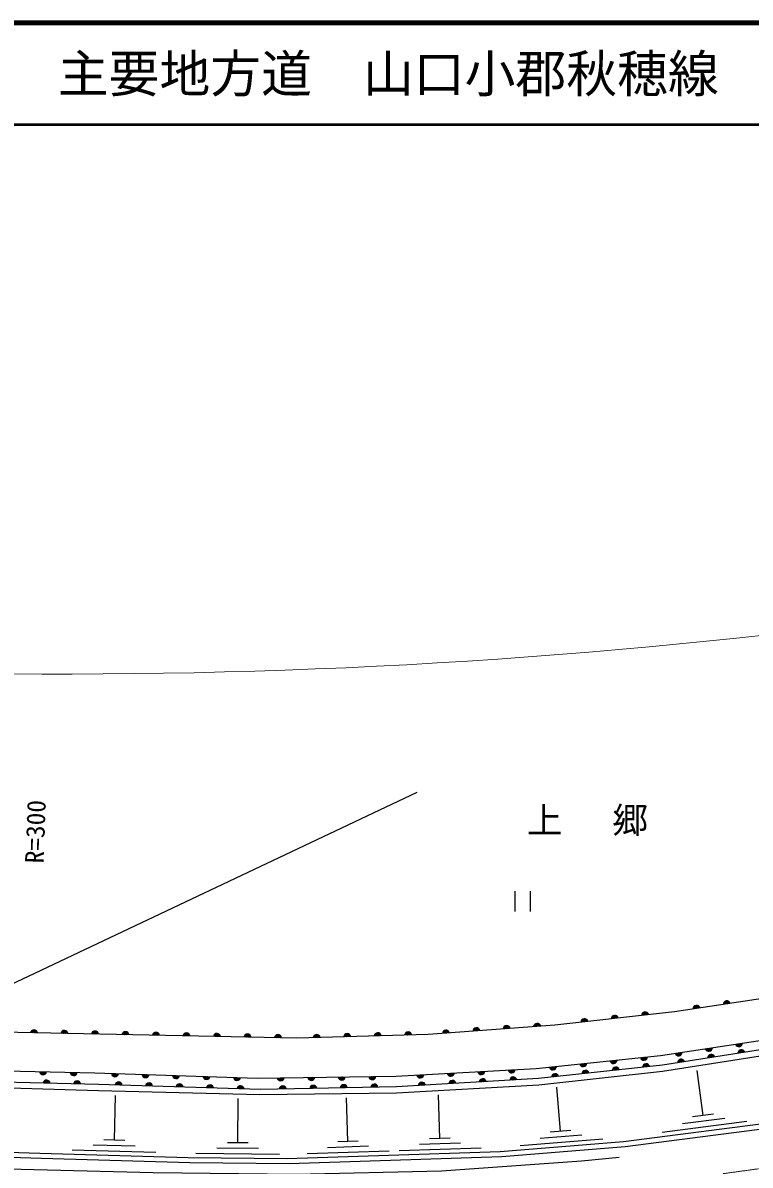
# Model space of a CAD drawing. Units: millimetres, scale not verified. Extents: x 40000 to 680000, y 20000 to 380000.
# Drawn here: x 213304 to 284821, y 267630 to 380000 of the extents above; entities that cross this region are included whole.
import ezdxf
from ezdxf.enums import TextEntityAlignment as Align

# ---------------------------------------------------------------- set-up
doc = ezdxf.new("R2010")
doc.units = ezdxf.units.MM
doc.header["$LTSCALE"] = 1000
doc.linetypes.add('CHAIN', pattern=[18.5, 12, -1.5, 3.5, -1.5])
for name, color, linetype, lineweight in [('M-BGD', 7, 'Continuous', 25), ('M-BMK', 2, 'CHAIN', 13), ('M-BMK-OTRS', 5, 'Continuous', 25), ('M-BMK-SRVR', 3, 'Continuous', 25), ('M-STR-HTXT', 7, 'Continuous', 13), ('M-TTL', 2, 'Continuous', 140), ('M-TTL-LINE', 7, 'Continuous', 50)]:
    doc.layers.add(name, color=color, linetype=linetype, lineweight=lineweight)
doc.layers.add('M-BMK-HTXT', color=7, linetype='Continuous')
doc.layers.add('M-TTL-TXT', color=7, linetype='Continuous')
doc.styles.add('ＭＳ ゴシック', font='')
doc.styles.get('ＭＳ ゴシック').set_extended_font_data('MS Gothic')

msp = doc.modelspace()

# ---------------------------------------------------------------- linework, layer by layer
at = {"layer": 'M-BGD'}
for p, q in [((203760, 281435), (252077, 304335)), ((261679, 294572), (261679, 292572)), ((263179, 294572), (263179, 292572)), ((280186, 272506), (279613, 276958)), ((222301, 270098), (222429, 274493)), ((234445, 269827), (234492, 274202)), ((245268, 269952), (245126, 274248)), ((254309, 270250), (254167, 274538)), ((266178, 270953), (265823, 275296)), ((282344, 272218), (278171, 271681)), ((281229, 272640), (279142, 272372)), ((267196, 271037), (265160, 270870)), ((284503, 271930), (276155, 270856)), ((223331, 270068), (221270, 270128)), ((235470, 269815), (233419, 269838)), ((246275, 269985), (244261, 269919)), ((256337, 269780), (252316, 269647)), ((255314, 270283), (253304, 270216)), ((270338, 270201), (262196, 269534)), ((268258, 270577), (264187, 270244)), ((226389, 268878), (218148, 269119)), ((224345, 269488), (220224, 269609)), ((238535, 268688), (230330, 268777)), ((236490, 269257), (232388, 269302)), ((249331, 269011), (241276, 268745)), ((247300, 269482), (243272, 269348)), ((258365, 269311), (250324, 269044))]:
    msp.add_line(p, q, dxfattribs=at)
for points in [[(445108, 342309), (437065, 335982), (431605, 332120), (421911, 325870), (410938, 319531), (393430, 311168), (379830, 305877), (363672, 300550), (344851, 296254), (308168, 288725), (304936, 287447), (290625, 284712), (277379, 282724), (265625, 281410), (253161, 280487), (240234, 280131), (209553, 280735)], [(201491, 269238), (214968, 268812), (229545, 268386), (239311, 268279), (260227, 268972), (272372, 269966), (288388, 272026), (301332, 274361), (314897, 277353), (354173, 285751), (368217, 289498), (381481, 293590), (392720, 297594), (402699, 301935), (411665, 306348), (421040, 311417), (433256, 318883), (444309, 326598), (452236, 332863)], [(201659, 268739), (215135, 268312), (229713, 267886), (239478, 267780), (260395, 268472), (272539, 269467), (288555, 271526), (301499, 273861), (315064, 276853), (354275, 285345), (368373, 289114), (381650, 293184), (392867, 297166), (402890, 301556), (411821, 305959), (421196, 311024), (433424, 318383), (444477, 326098), (452562, 332432)], [(199324, 277267), (204199, 277086), (220392, 276696), (236337, 276199), (249991, 276376), (263787, 277140), (276021, 278418), (291433, 280744), (304661, 283203), (317587, 285858), (357946, 294611), (368404, 297665), (384118, 302823), (392924, 306294), (404998, 311737), (408397, 313555)], [(408961, 312551), (405346, 310617), (393272, 305175), (384465, 301704), (368751, 296546), (358293, 293492), (317951, 284925), (304980, 282253), (291699, 279901), (276207, 277472), (264018, 276145), (250044, 275346), (236685, 275079), (220740, 275576), (204547, 275967), (199275, 276162)], [(409199, 312108), (405353, 310087), (393281, 304532), (384513, 301199), (368710, 296058), (358243, 293075), (317960, 284283), (304980, 281543), (291708, 279258), (276217, 276830), (264027, 275503), (250054, 274704), (236594, 274552), (220749, 274934), (201049, 275548), (199244, 275663)]]:
    msp.add_lwpolyline(points, dxfattribs=at)
for centre, radius, start, end in [((279560, 282996), 354, 17.33569, 179.74087), ((279560, 282996), 283, 19.55973, 177.51683), ((279560, 282996), 212, 23.30605, 173.7705), ((282527, 283442), 354, 17.33569, 179.74087), ((282527, 283442), 283, 19.55973, 177.51683), ((282527, 283442), 212, 23.30605, 173.7705), ((282527, 283442), 142, 31.01778, 166.05877), ((282527, 283442), 100, 41.33545, 155.74111), ((271508, 282013), 354, 15.1756, 177.58078), ((271508, 282013), 283, 17.39964, 175.35674), ((271508, 282013), 212, 21.14596, 171.61041), ((271508, 282013), 142, 28.85769, 163.89868), ((271508, 282013), 100, 39.17535, 153.58102), ((274490, 282346), 354, 15.1756, 177.58078), ((274490, 282346), 283, 17.39964, 175.35674), ((274490, 282346), 212, 21.14596, 171.61041), ((274490, 282346), 142, 28.85769, 163.89868), ((274490, 282346), 100, 39.17535, 153.58102), ((279560, 282996), 142, 31.01778, 166.05877), ((279560, 282996), 100, 41.33545, 155.74111), ((214394, 280586), 354, 7.67021, 170.07539), ((257901, 280783), 354, 13.03381, 175.43898), ((257901, 280783), 283, 15.25784, 173.21495), ((257901, 280783), 212, 19.00417, 169.46862), ((257901, 280783), 142, 26.7159, 161.75689), ((260893, 281005), 354, 13.03381, 175.43898), ((260893, 281005), 283, 15.25784, 173.21495), ((260893, 281005), 212, 19.00417, 169.46862), ((260893, 281005), 142, 26.7159, 161.75689), ((260893, 281005), 100, 37.03356, 151.43923), ((263884, 281227), 354, 13.03381, 175.43898), ((263884, 281227), 283, 15.25784, 173.21495), ((263884, 281227), 212, 19.00417, 169.46862), ((263884, 281227), 142, 26.7159, 161.75689), ((263884, 281227), 100, 37.03356, 151.43923), ((268527, 281680), 354, 15.1756, 177.58078), ((268527, 281680), 283, 17.39964, 175.35674), ((268527, 281680), 212, 21.14596, 171.61041), ((268527, 281680), 142, 28.85769, 163.89868), ((268527, 281680), 100, 39.17535, 153.58102), ((214394, 280586), 283, 9.89425, 167.85135), ((214394, 280586), 212, 13.64057, 164.10502), ((214394, 280586), 142, 21.3523, 156.39329), ((214394, 280586), 100, 31.66997, 146.07563), ((217394, 280527), 354, 7.67021, 170.07539), ((217394, 280527), 283, 9.89425, 167.85135), ((217394, 280527), 212, 13.64057, 164.10502), ((217394, 280527), 142, 21.3523, 156.39329), ((217394, 280527), 100, 31.66997, 146.07563), ((220393, 280468), 354, 7.67021, 170.07539), ((220393, 280468), 283, 9.89425, 167.85135), ((220393, 280468), 212, 13.64057, 164.10502), ((220393, 280468), 142, 21.3523, 156.39329), ((220393, 280468), 100, 31.66997, 146.07563), ((223393, 280409), 354, 7.67021, 170.07539), ((223393, 280409), 283, 9.89425, 167.85135), ((223393, 280409), 212, 13.64057, 164.10502), ((223393, 280409), 142, 21.3523, 156.39329), ((223393, 280409), 100, 31.66997, 146.07563), ((226392, 280350), 354, 7.67021, 170.07539), ((226392, 280350), 283, 9.89425, 167.85135), ((226392, 280350), 212, 13.64057, 164.10502), ((226392, 280350), 142, 21.3523, 156.39329), ((226392, 280350), 100, 31.66997, 146.07563), ((229392, 280291), 354, 7.67021, 170.07539), ((229392, 280291), 283, 9.89425, 167.85135), ((229392, 280291), 212, 13.64057, 164.10502), ((229392, 280291), 142, 21.3523, 156.39329), ((229392, 280291), 100, 31.66997, 146.07563), ((232391, 280232), 354, 7.67021, 170.07539), ((232391, 280232), 283, 9.89425, 167.85135), ((232391, 280232), 212, 13.64057, 164.10502), ((232391, 280232), 142, 21.3523, 156.39329), ((232391, 280232), 100, 31.66997, 146.07563), ((235390, 280173), 354, 7.67021, 170.07539), ((235390, 280173), 283, 9.89425, 167.85135), ((235390, 280173), 212, 13.64057, 164.10502), ((235390, 280173), 142, 21.3523, 156.39329), ((235390, 280173), 100, 31.66997, 146.07563), ((238390, 280114), 354, 7.67021, 170.07539), ((238390, 280114), 283, 9.89425, 167.85135), ((238390, 280114), 212, 13.64057, 164.10502), ((238390, 280114), 142, 21.3523, 156.39329), ((238390, 280114), 100, 31.66997, 146.07563), ((242201, 280131), 354, 10.37107, 172.77625), ((242201, 280131), 283, 12.59511, 170.55221), ((242201, 280131), 212, 16.34144, 166.80589), ((242201, 280131), 142, 24.05317, 159.09416), ((242201, 280131), 100, 34.37083, 148.7765), ((245199, 280214), 354, 10.37107, 172.77625), ((245199, 280214), 283, 12.59511, 170.55221), ((245199, 280214), 212, 16.34144, 166.80589), ((245199, 280214), 142, 24.05317, 159.09416), ((245199, 280214), 100, 34.37083, 148.7765), ((248198, 280296), 354, 10.37107, 172.77625), ((248198, 280296), 283, 12.59511, 170.55221), ((248198, 280296), 212, 16.34144, 166.80589), ((248198, 280296), 142, 24.05317, 159.09416), ((248198, 280296), 100, 34.37083, 148.7765), ((251197, 280378), 354, 10.37107, 172.77625), ((251197, 280378), 283, 12.59511, 170.55221), ((251197, 280378), 212, 16.34144, 166.80589), ((251197, 280378), 142, 24.05317, 159.09416), ((251197, 280378), 100, 34.37083, 148.7765), ((254909, 280562), 354, 13.03381, 175.43898), ((254909, 280562), 283, 15.25784, 173.21495), ((254909, 280562), 212, 19.00417, 169.46862), ((254909, 280562), 142, 26.7159, 161.75689), ((254909, 280562), 100, 37.03356, 151.43923), ((257901, 280783), 100, 37.03356, 151.43923), ((277786, 278739), 354, 197.37981, 359.78499), ((277786, 278739), 283, 199.60385, 357.56095), ((277786, 278739), 212, 203.35018, 353.81463), ((277786, 278739), 142, 211.06191, 346.1029), ((277786, 278739), 100, 221.37957, 335.78524), ((280752, 279187), 354, 197.37981, 359.78499), ((280752, 279187), 283, 199.60385, 357.56095), ((280752, 279187), 212, 203.35018, 353.81463), ((280752, 279187), 142, 211.06191, 346.1029), ((280752, 279187), 100, 221.37957, 335.78524), ((283719, 279635), 354, 197.37981, 359.78499), ((283719, 279635), 283, 199.60385, 357.56095), ((283719, 279635), 212, 203.35018, 353.81463), ((283719, 279635), 142, 211.06191, 346.1029), ((283962, 278633), 354, 17.70511, 180.11029), ((283719, 279635), 100, 221.37957, 335.78524), ((283962, 278633), 283, 19.92915, 177.88625), ((283962, 278633), 212, 23.67548, 174.13992), ((283962, 278633), 142, 31.38721, 166.4282), ((283962, 278633), 100, 41.70487, 156.11053), ((268407, 277677), 354, 194.76313, 357.1683), ((268407, 277677), 283, 196.98716, 354.94427), ((268407, 277677), 212, 200.73349, 351.19794), ((268407, 277677), 142, 208.44522, 343.48621), ((268407, 277677), 100, 218.76288, 333.16855), ((271390, 277989), 354, 194.76313, 357.1683), ((271390, 277989), 283, 196.98716, 354.94427), ((271390, 277989), 212, 200.73349, 351.19794), ((271390, 277989), 142, 208.44522, 343.48621), ((271390, 277989), 100, 218.76288, 333.16855), ((274374, 278300), 354, 194.76313, 357.1683), ((274374, 278300), 283, 196.98716, 354.94427), ((274374, 278300), 212, 200.73349, 351.19794), ((274592, 277242), 354, 15.01162, 177.4168), ((274374, 278300), 142, 208.44522, 343.48621), ((274374, 278300), 100, 218.76288, 333.16855), ((278034, 277704), 354, 17.70511, 180.11029), ((278034, 277704), 283, 19.92915, 177.88625), ((278034, 277704), 212, 23.67548, 174.13992), ((278034, 277704), 142, 31.38721, 166.4282), ((278034, 277704), 100, 41.70487, 156.11053), ((280998, 278168), 354, 17.70511, 180.11029), ((280998, 278168), 283, 19.92915, 177.88625), ((280998, 278168), 212, 23.67548, 174.13992), ((280998, 278168), 142, 31.38721, 166.4282), ((280998, 278168), 100, 41.70487, 156.11053), ((215296, 276873), 354, 187.41554, 349.82072), ((215296, 276873), 283, 189.63958, 347.59668), ((215296, 276873), 212, 193.38591, 343.85036), ((215296, 276873), 142, 201.09764, 336.13863), ((215296, 276873), 100, 211.4153, 325.82096), ((218295, 276800), 354, 187.41554, 349.82072), ((218295, 276800), 283, 189.63958, 347.59668), ((218295, 276800), 212, 193.38591, 343.85036), ((218295, 276800), 142, 201.09764, 336.13863), ((218295, 276800), 100, 211.4153, 325.82096), ((222369, 276688), 354, 187.01148, 349.41666), ((222369, 276688), 283, 189.23552, 347.19262), ((222369, 276688), 212, 192.98185, 343.4463), ((222369, 276688), 142, 200.69358, 335.73457), ((222369, 276688), 100, 211.01124, 325.4169), ((225368, 276595), 354, 187.01148, 349.41666), ((225368, 276595), 283, 189.23552, 347.19262), ((225368, 276595), 212, 192.98185, 343.4463), ((225368, 276595), 142, 200.69358, 335.73457), ((225368, 276595), 100, 211.01124, 325.4169), ((228366, 276501), 354, 187.01148, 349.41666), ((228366, 276501), 283, 189.23552, 347.19262), ((228366, 276501), 212, 192.98185, 343.4463), ((228366, 276501), 142, 200.69358, 335.73457), ((228366, 276501), 100, 211.01124, 325.4169), ((252393, 276563), 354, 191.96499, 354.37017), ((252393, 276563), 283, 194.18903, 352.14613), ((252393, 276563), 212, 197.93535, 348.3998), ((252393, 276563), 142, 205.64708, 340.68807), ((252393, 276563), 100, 215.96475, 330.37041), ((255389, 276729), 354, 191.96499, 354.37017), ((255389, 276729), 283, 194.18903, 352.14613), ((255389, 276729), 212, 197.93535, 348.3998), ((255389, 276729), 142, 205.64708, 340.68807), ((255389, 276729), 100, 215.96475, 330.37041), ((258384, 276895), 354, 191.96499, 354.37017), ((258384, 276895), 283, 194.18903, 352.14613), ((258384, 276895), 212, 197.93535, 348.3998), ((258384, 276895), 142, 205.64708, 340.68807), ((258384, 276895), 100, 215.96475, 330.37041), ((261379, 277061), 354, 191.96499, 354.37017), ((261379, 277061), 283, 194.18903, 352.14613), ((261379, 277061), 212, 197.93535, 348.3998), ((261379, 277061), 142, 205.64708, 340.68807), ((261379, 277061), 100, 215.96475, 330.37041), ((265423, 277365), 354, 194.76313, 357.1683), ((265423, 277365), 283, 196.98716, 354.94427), ((265423, 277365), 212, 200.73349, 351.19794), ((265645, 276268), 354, 15.01162, 177.4168), ((265423, 277365), 142, 208.44522, 343.48621), ((265423, 277365), 100, 218.76288, 333.16855), ((265645, 276268), 283, 17.23566, 175.19276), ((265645, 276268), 212, 20.98198, 171.44643), ((268627, 276593), 354, 15.01162, 177.4168), ((268627, 276593), 283, 17.23566, 175.19276), ((268627, 276593), 212, 20.98198, 171.44643), ((268627, 276593), 142, 28.69371, 163.7347), ((268627, 276593), 100, 39.01138, 153.41704), ((271610, 276917), 354, 15.01162, 177.4168), ((271610, 276917), 283, 17.23566, 175.19276), ((271610, 276917), 212, 20.98198, 171.44643), ((271610, 276917), 142, 28.69371, 163.7347), ((271610, 276917), 100, 39.01138, 153.41704), ((274592, 277242), 283, 17.23566, 175.19276), ((274592, 277242), 212, 20.98198, 171.44643), ((274592, 277242), 142, 28.69371, 163.7347), ((274592, 277242), 100, 39.01138, 153.41704), ((215641, 275645), 354, 7.41554, 169.82072), ((215641, 275645), 283, 9.63958, 167.59668), ((215641, 275645), 212, 13.38591, 163.85036), ((215641, 275645), 142, 21.09764, 156.13863), ((215641, 275645), 100, 31.4153, 145.82096), ((218640, 275573), 354, 7.41554, 169.82072), ((218640, 275573), 283, 9.63958, 167.59668), ((218640, 275573), 212, 13.38591, 163.85036), ((218640, 275573), 142, 21.09764, 156.13863), ((218640, 275573), 100, 31.4153, 145.82096), ((222714, 275460), 354, 7.01148, 169.41666), ((222714, 275460), 283, 9.23552, 167.19262), ((222714, 275460), 212, 12.98185, 163.4463), ((222714, 275460), 142, 20.69358, 155.73457), ((222714, 275460), 100, 31.01124, 145.4169), ((225712, 275367), 354, 7.01148, 169.41666), ((225712, 275367), 283, 9.23552, 167.19262), ((225712, 275367), 212, 12.98185, 163.4463), ((225712, 275367), 142, 20.69358, 155.73457), ((225712, 275367), 100, 31.01124, 145.4169), ((228711, 275273), 354, 7.01148, 169.41666), ((228711, 275273), 283, 9.23552, 167.19262), ((228711, 275273), 212, 12.98185, 163.4463), ((228711, 275273), 142, 20.69358, 155.73457), ((228711, 275273), 100, 31.01124, 145.4169), ((231365, 276408), 354, 187.01148, 349.41666), ((231365, 276408), 283, 189.23552, 347.19262), ((231365, 276408), 212, 192.98185, 343.4463), ((231365, 276408), 142, 200.69358, 335.73457), ((231365, 276408), 100, 211.01124, 325.4169), ((231709, 275180), 354, 7.01148, 169.41666), ((231709, 275180), 283, 9.23552, 167.19262), ((231709, 275180), 212, 12.98185, 163.4463), ((231709, 275180), 142, 20.69358, 155.73457), ((234363, 276314), 354, 187.01148, 349.41666), ((234363, 276314), 283, 189.23552, 347.19262), ((234363, 276314), 212, 192.98185, 343.4463), ((234363, 276314), 142, 200.69358, 335.73457), ((234363, 276314), 100, 211.01124, 325.4169), ((234708, 275086), 354, 7.01148, 169.41666), ((234708, 275086), 283, 9.23552, 167.19262), ((238664, 276283), 354, 189.54244, 351.94762), ((238664, 276283), 283, 191.76648, 349.72358), ((238664, 276283), 212, 195.5128, 345.97725), ((238866, 275068), 354, 9.94367, 172.34885), ((238664, 276283), 142, 203.22453, 338.26552), ((238664, 276283), 100, 213.54219, 327.94786), ((238866, 275068), 283, 12.16771, 170.12481), ((241663, 276322), 354, 189.54244, 351.94762), ((241663, 276322), 283, 191.76648, 349.72358), ((241663, 276322), 212, 195.5128, 345.97725), ((241866, 275128), 354, 9.94367, 172.34885), ((241663, 276322), 142, 203.22453, 338.26552), ((241663, 276322), 100, 213.54219, 327.94786), ((241866, 275128), 283, 12.16771, 170.12481), ((241866, 275128), 212, 15.91404, 166.37849), ((244663, 276361), 354, 189.54244, 351.94762), ((244663, 276361), 283, 191.76648, 349.72358), ((244663, 276361), 212, 195.5128, 345.97725), ((244865, 275188), 354, 9.94367, 172.34885), ((244663, 276361), 142, 203.22453, 338.26552), ((244663, 276361), 100, 213.54219, 327.94786), ((244865, 275188), 283, 12.16771, 170.12481), ((244865, 275188), 212, 15.91404, 166.37849), ((244865, 275188), 142, 23.62577, 158.66676), ((247663, 276400), 354, 189.54244, 351.94762), ((247663, 276400), 283, 191.76648, 349.72358), ((247663, 276400), 212, 195.5128, 345.97725), ((247865, 275248), 354, 9.94367, 172.34885), ((247663, 276400), 142, 203.22453, 338.26552), ((247663, 276400), 100, 213.54219, 327.94786), ((247865, 275248), 283, 12.16771, 170.12481), ((247865, 275248), 212, 15.91404, 166.37849), ((247865, 275248), 142, 23.62577, 158.66676), ((247865, 275248), 100, 33.94343, 148.34909), ((252542, 275435), 354, 12.06997, 174.47515), ((252542, 275435), 283, 14.29401, 172.25111), ((252542, 275435), 212, 18.04034, 168.50479), ((252542, 275435), 142, 25.75207, 160.79306), ((252542, 275435), 100, 36.06973, 150.47539), ((255537, 275606), 354, 12.06997, 174.47515), ((255537, 275606), 283, 14.29401, 172.25111), ((255537, 275606), 212, 18.04034, 168.50479), ((255537, 275606), 142, 25.75207, 160.79306), ((255537, 275606), 100, 36.06973, 150.47539), ((258532, 275777), 354, 12.06997, 174.47515), ((258532, 275777), 283, 14.29401, 172.25111), ((258532, 275777), 212, 18.04034, 168.50479), ((258532, 275777), 142, 25.75207, 160.79306), ((258532, 275777), 100, 36.06973, 150.47539), ((261527, 275949), 354, 12.06997, 174.47515), ((261527, 275949), 283, 14.29401, 172.25111), ((261527, 275949), 212, 18.04034, 168.50479), ((261527, 275949), 142, 25.75207, 160.79306), ((261527, 275949), 100, 36.06973, 150.47539), ((265645, 276268), 142, 28.69371, 163.7347), ((265645, 276268), 100, 39.01138, 153.41704), ((231709, 275180), 100, 31.01124, 145.4169), ((234708, 275086), 212, 12.98185, 163.4463), ((234708, 275086), 142, 20.69358, 155.73457), ((234708, 275086), 100, 31.01124, 145.4169), ((238866, 275068), 212, 15.91404, 166.37849), ((238866, 275068), 142, 23.62577, 158.66676), ((238866, 275068), 100, 33.94343, 148.34909), ((241866, 275128), 142, 23.62577, 158.66676), ((241866, 275128), 100, 33.94343, 148.34909), ((244865, 275188), 100, 33.94343, 148.34909)]:
    msp.add_arc(centre, radius, start, end, dxfattribs=at)
at = {"layer": 'M-BMK'}
msp.add_arc((230545, 655684), 392298, 275.58874, 283.66185, dxfattribs=at)
at = {"layer": 'M-BMK-OTRS'}
msp.add_lwpolyline([(71081, 294472), (82741, 290359), (93892, 286737), (106428, 283114), (117880, 280131), (132031, 276784), (145774, 274059), (159695, 271777), (171857, 270126), (184268, 268786), (198260, 267800), (211825, 267276), (226119, 266895), (240146, 266752), (254457, 267072), (268253, 268049), (271946, 268422)], dxfattribs=at)
at = {"layer": 'M-STR-HTXT'}
msp.add_arc((217193, 938093), 622152, 268.71018, 286.33609, dxfattribs=at)
at = {"layer": 'M-TTL'}
msp.add_line((680000, 380000), (40000, 380000), dxfattribs=at)
at = {"layer": 'M-TTL-LINE'}
msp.add_line((40000, 370000), (680000, 370000), dxfattribs=at)

# ---------------------------------------------------------------- texts
at = {"layer": 'M-BMK-HTXT', "insert": (269176, 300000), "char_height": 2566, "attachment_point": 8, "style": 'ＭＳ ゴシック'}
msp.add_mtext('\\T1.2;上\u3000郷', dxfattribs=at)
at = {"layer": 'M-BMK-SRVR', "style": 'ＭＳ ゴシック'}
msp.add_text('R=300', height=1833, rotation=88.038, dxfattribs=at).set_placement((214432, 297321), align=Align.MIDDLE_LEFT)
at = {"layer": 'M-TTL-TXT', "style": 'ＭＳ ゴシック'}
msp.add_text('主要地方道\u3000山口小郡秋穂線', height=3666, dxfattribs=at).set_placement((216734, 375000), align=Align.MIDDLE_LEFT)

doc.saveas('drawing.dxf')
